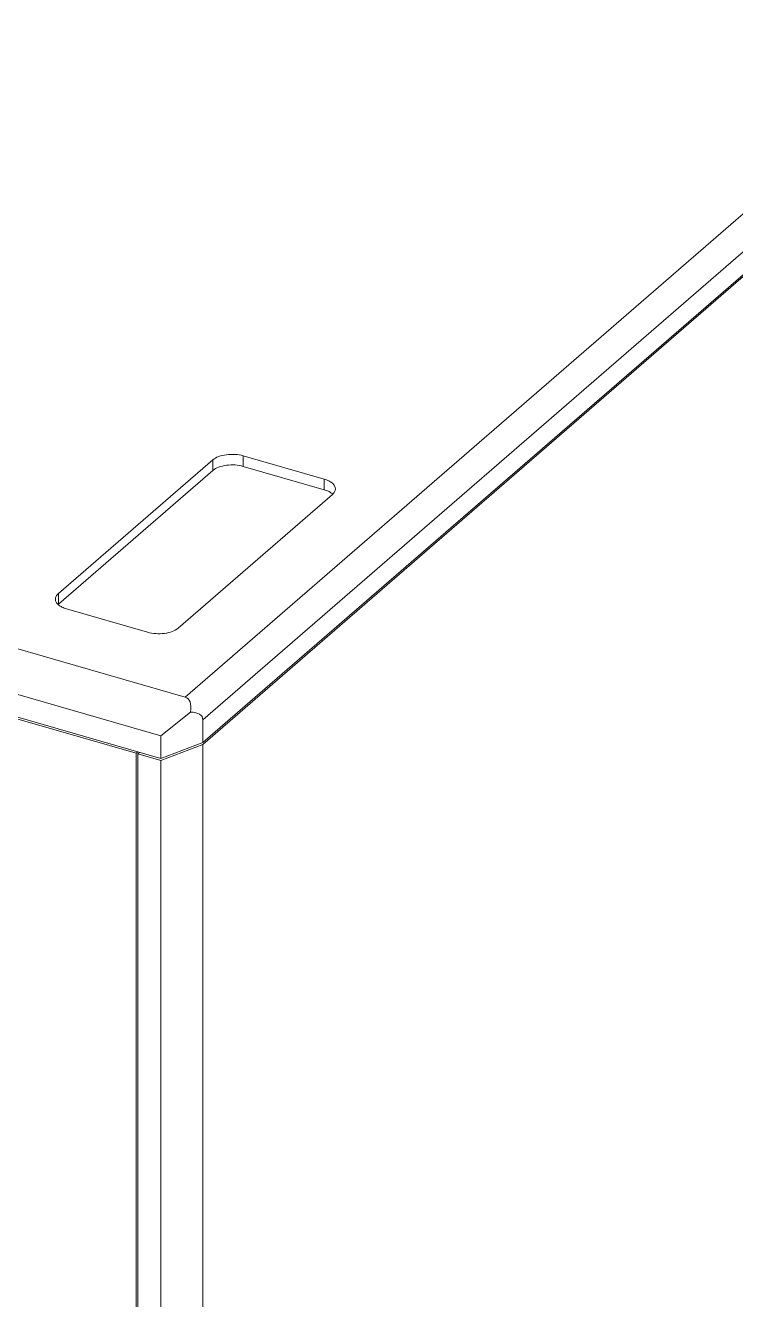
# Model space of a CAD drawing. Header units: millimetres. Extents: x 0 to 3564, y 0 to 2520.
# Drawn here: x 2678.3 to 2853.1, y 1875.2 to 2188.8 of the extents above; entities that cross this region are included whole.
import ezdxf

# ---------------------------------------------------------------- set-up
doc = ezdxf.new("R2010")
doc.units = ezdxf.units.MM
doc.layers.get('0').update_dxf_attribs({"lineweight": 13})

msp = doc.modelspace()

# ---------------------------------------------------------------- linework, layer by layer
for p, q in [((3032.65, 2296.28), (2717.65, 2023.48)), ((3036.98, 2290.7), (2721.98, 2017.9)), ((3036.98, 2285.07), (2721.98, 2012.27)), ((2721.98, 2011.83), (3036.98, 2284.63)), ((2717.65, 2023.48), (2323.61, 2137.23)), ((2711.65, 2013.96), (2317.61, 2127.71)), ((2711.65, 2008.33), (2317.61, 2122.08)), ((2705.59, 2009.64), (2323.67, 2119.89)), ((2731.95, 2080.26), (2731.95, 2082.86)), ((2731.95, 2082.86), (2751.86, 2077.11)), ((2686.43, 2048.95), (2724.43, 2081.86)), ((2686.43, 2046.35), (2724.43, 2079.26)), ((2724.43, 2079.26), (2724.43, 2081.86)), ((2751.86, 2074.51), (2731.95, 2080.26)), ((2751.86, 2074.51), (2751.86, 2077.11)), ((2753.88, 2073.36), (2715.88, 2040.45)), ((2686.43, 2046.35), (2686.43, 2048.95)), ((2708.36, 2039.44), (2688.45, 2045.19)), ((2711.65, 2013.96), (2718.95, 2019.81)), ((2721.98, 2017.9), (2721.98, 2012.27)), ((2711.65, 2013.96), (2711.65, 2008.33)), ((2721.98, 2012.27), (2711.65, 2008.33)), ((2721.98, 2011.83), (2711.65, 2007.89)), ((2721.98, 2011.83), (2721.98, 1587.48)), ((2705.59, 2009.64), (2705.96, 2009.97)), ((2705.59, 2009.64), (2705.59, 1585.29)), ((2706.02, 2009.51), (2706.4, 2009.84)), ((2706.02, 2009.51), (2706.02, 1585.16)), ((2706.02, 2009.51), (2711.65, 2007.89)), ((2711.65, 2007.89), (2711.65, 1583.54))]:
    msp.add_line(p, q)
msp.add_arc((2688.43, 2044.04), 3.06, 130.8873, 132.4718)
for major_axis, ratio, start_param, end_param in [((6.51, 9.29), 0.379144, -0.656139, 0.129259), ((10.2, 4.58), 0.357758, -0.159411, 0.625987)]:
    msp.add_ellipse((2711.65, 2013.96), major_axis=major_axis, ratio=ratio, start_param=start_param, end_param=end_param)
for points, knots in [([(2724.43, 2081.86), (2724.84, 2082.21), (2725.94, 2082.78), (2727.82, 2083.21), (2729.89, 2083.28), (2731.28, 2083.05), (2731.95, 2082.86)], [0, 0, 0, 0, 0.208446, 0.46209, 0.736217, 1, 1, 1, 1]), ([(2731.95, 2080.26), (2731.28, 2080.46), (2729.89, 2080.68), (2727.82, 2080.61), (2725.94, 2080.18), (2724.84, 2079.61), (2724.43, 2079.26)], [0, 0, 0, 0, 0.263783, 0.53791, 0.791554, 1, 1, 1, 1]), ([(2751.86, 2077.11), (2752.25, 2077), (2752.97, 2076.74), (2753.86, 2076.18), (2754.46, 2075.51), (2754.61, 2074.98), (2754.61, 2074.73)], [0, 0, 0, 0, 0.315954, 0.586318, 0.809356, 1, 1, 1, 1]), ([(2753.2, 2073.97), (2753.1, 2074.03), (2752.67, 2074.25), (2752.22, 2074.41), (2751.86, 2074.51)], [0, 0, 0, 0, 0.23487, 1, 1, 1, 1]), ([(2753.97, 2073.43), (2753.91, 2073.48), (2753.68, 2073.68), (2753.41, 2073.86), (2753.2, 2073.97)], [0, 0, 0, 0, 0.23408, 1, 1, 1, 1]), ([(2754.61, 2074.73), (2754.61, 2074.49), (2754.46, 2073.95), (2754.09, 2073.54), (2753.88, 2073.36)], [0, 0, 0, 0, 0.460967, 1, 1, 1, 1]), ([(2685.7, 2047.57), (2685.7, 2047.82), (2685.85, 2048.35), (2686.22, 2048.76), (2686.43, 2048.95)], [0, 0, 0, 0, 0.460967, 1, 1, 1, 1]), ([(2688.45, 2045.19), (2688.05, 2045.3), (2687.34, 2045.57), (2686.45, 2046.12), (2685.85, 2046.79), (2685.7, 2047.33), (2685.7, 2047.57)], [0, 0, 0, 0, 0.315954, 0.586318, 0.809356, 1, 1, 1, 1]), ([(2715.88, 2040.45), (2715.47, 2040.09), (2714.37, 2039.53), (2712.49, 2039.09), (2710.42, 2039.03), (2709.02, 2039.25), (2708.36, 2039.44)], [0, 0, 0, 0, 0.208446, 0.46209, 0.736217, 1, 1, 1, 1])]:
    msp.add_open_spline(points, degree=3, knots=knots)

doc.saveas('drawing.dxf')
